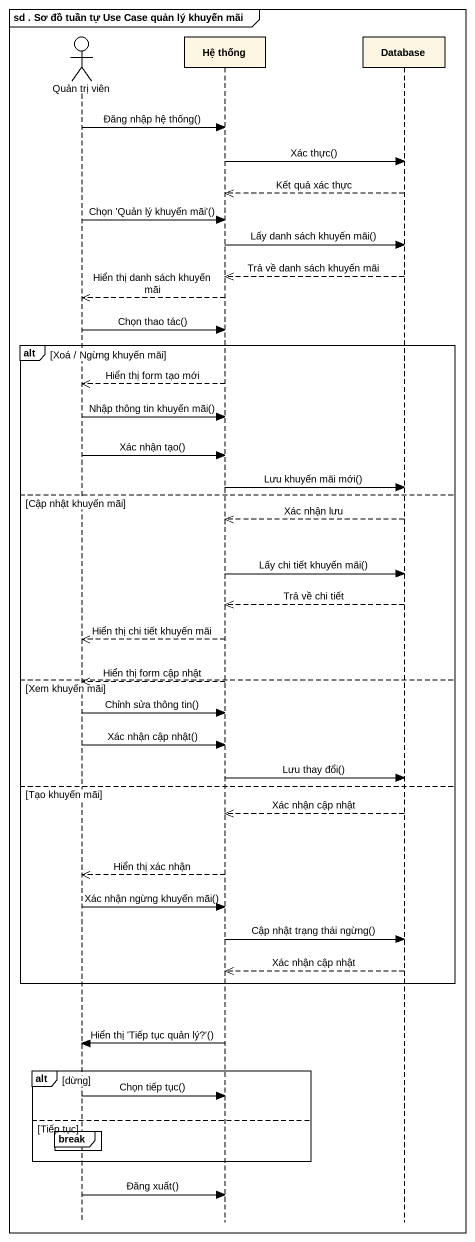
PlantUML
@startuml
mainframe sd . Sơ đồ tuần tự Use Case quản lý khuyến mãi
hide footbox
actor "Quản trị viên" as Quản_trị_viên
participant "Hệ thống" as Hệ_thống
participant "Database" as Database_

Quản_trị_viên -> Hệ_thống : Đăng nhập hệ thống()
Hệ_thống -> Database_ : Xác thực()
Database_ -->> Hệ_thống : Kết quả xác thực
Quản_trị_viên -> Hệ_thống : Chọn 'Quản lý khuyến mãi'()
Hệ_thống -> Database_ : Lấy danh sách khuyến mãi()
Database_ -->> Hệ_thống : Trả về danh sách khuyến mãi
Hệ_thống -->> Quản_trị_viên : Hiển thị danh sách khuyến mãi
Quản_trị_viên -> Hệ_thống : Chọn thao tác()
alt Xoá / Ngừng khuyến mãi
  Hệ_thống -->> Quản_trị_viên : Hiển thị form tạo mới
  Quản_trị_viên -> Hệ_thống : Nhập thông tin khuyến mãi()
  Quản_trị_viên -> Hệ_thống : Xác nhận tạo()
  Hệ_thống -> Database_ : Lưu khuyến mãi mới()
else Cập nhật khuyến mãi
  Database_ -->> Hệ_thống : Xác nhận lưu
  Hệ_thống -> Database_ : Lấy chi tiết khuyến mãi()
  Database_ -->> Hệ_thống : Trả về chi tiết
  Hệ_thống -->> Quản_trị_viên : Hiển thị chi tiết khuyến mãi
else Xem khuyến mãi
  Hệ_thống -->> Quản_trị_viên : Hiển thị form cập nhật
  Quản_trị_viên -> Hệ_thống : Chỉnh sửa thông tin()
  Quản_trị_viên -> Hệ_thống : Xác nhận cập nhật()
  Hệ_thống -> Database_ : Lưu thay đổi()
else Tạo khuyến mãi
  Database_ -->> Hệ_thống : Xác nhận cập nhật
  Hệ_thống -->> Quản_trị_viên : Hiển thị xác nhận
  Quản_trị_viên -> Hệ_thống : Xác nhận ngừng khuyến mãi()
  Hệ_thống -> Database_ : Cập nhật trạng thái ngừng()
  Database_ -->> Hệ_thống : Xác nhận cập nhật
end
Hệ_thống -> Quản_trị_viên : Hiển thị 'Tiếp tục quản lý?'()
alt dừng
  Quản_trị_viên -> Hệ_thống : Chọn tiếp tục()
else Tiếp tục
  break
  end
end
Quản_trị_viên -> Hệ_thống : Đăng xuất()
@enduml
